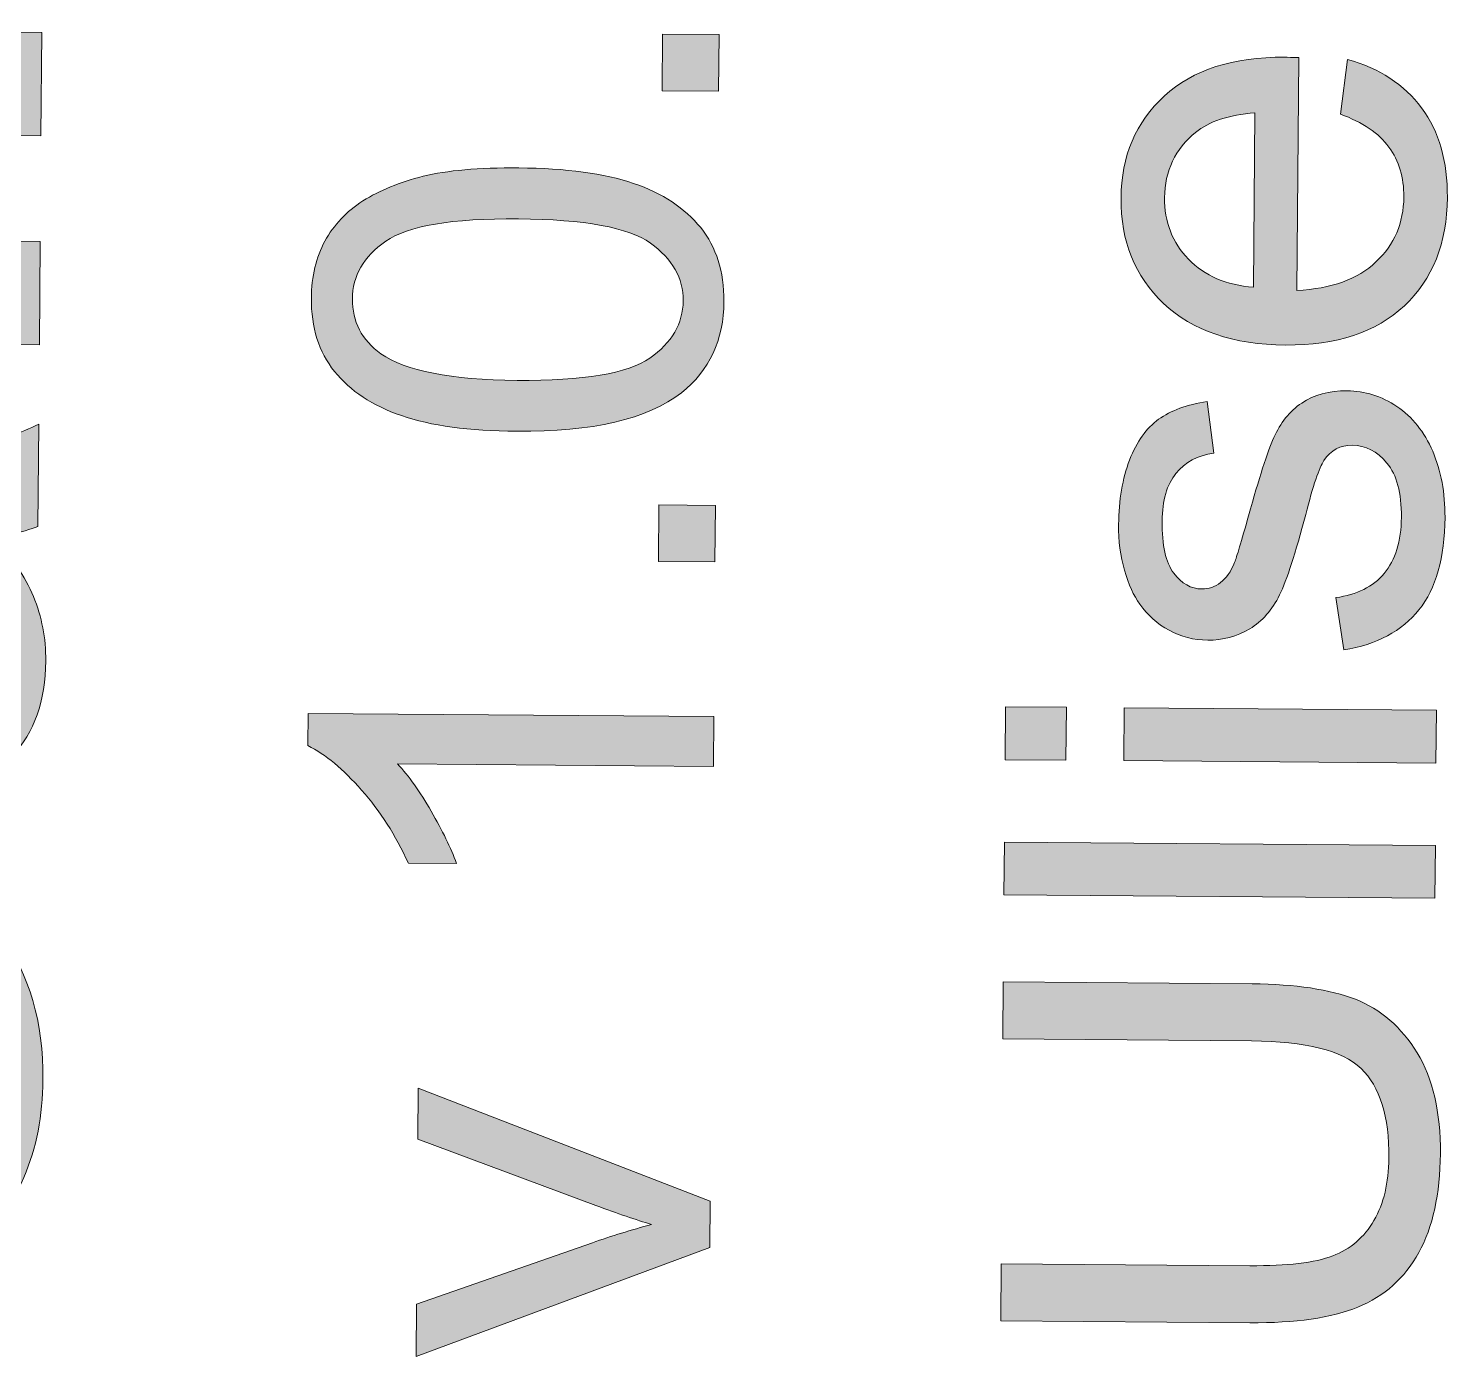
# Model space of a CAD drawing. Header units: inches. Extents: x -141 to 256, y 168 to 398.
# Drawn here: x 152.18 to 165.49, y 217.82 to 230.27 of the extents above; entities that cross this region are included whole.
import ezdxf

# ---------------------------------------------------------------- set-up
doc = ezdxf.new("R2010")
doc.units = ezdxf.units.IN
doc.header["$MEASUREMENT"] = 0
doc.layers.add('Capa 1', color=7, linetype='Continuous')

# ---------------------------------------------------------------- blocks, each defined once
blk = doc.blocks.new('block 21')
at = {"layer": 'Capa 1', "true_color": 0x575756}
h = blk.add_hatch(color=251, dxfattribs=at)
h.dxf.hatch_style = 2
h.paths.add_polyline_path([(152.298, 229.264), (148.639, 229.292), (148.647, 230.26), (152.305, 230.232)])
h.paths.add_polyline_path([(148.143, 229.296), (147.247, 229.303), (147.255, 230.271), (148.15, 230.264)])
h = blk.add_hatch(color=251, dxfattribs=at)
h.dxf.hatch_style = 2
h.paths.add_polyline_path([(158.651, 229.682), (158.122, 229.686), (158.126, 230.216), (158.655, 230.212)])
h = blk.add_hatch(color=251, dxfattribs=at)
h.dxf.hatch_style = 2
edge = h.paths.add_edge_path()
edge.add_spline(control_points=[(164.481, 229.467), (164.481, 229.467), (164.547, 229.979), (164.547, 229.979), (164.847, 229.896), (165.077, 229.745), (165.242, 229.525), (165.405, 229.305), (165.486, 229.025), (165.483, 228.685), (165.48, 228.257), (165.345, 227.919), (165.08, 227.67), (164.815, 227.421), (164.443, 227.298), (163.967, 227.302), (163.475, 227.306), (163.094, 227.436), (162.823, 227.691), (162.554, 227.947), (162.42, 228.277), (162.424, 228.681), (162.426, 229.072), (162.562, 229.391), (162.83, 229.637), (163.099, 229.883), (163.475, 230.004), (163.958, 230.001), (163.987, 230), (164.031, 229.999), (164.09, 229.997), (164.09, 229.997), (164.073, 227.814), (164.073, 227.814), (164.395, 227.83), (164.642, 227.919), (164.814, 228.081), (164.986, 228.243), (165.073, 228.447), (165.075, 228.691), (165.076, 228.873), (165.03, 229.029), (164.935, 229.158), (164.841, 229.287), (164.689, 229.39), (164.481, 229.467)], knot_values=[0, 0, 0, 0, 1, 1, 1, 2, 2, 2, 3, 3, 3, 4, 4, 4, 5, 5, 5, 6, 6, 6, 7, 7, 7, 8, 8, 8, 9, 9, 9, 10, 10, 10, 11, 11, 11, 12, 12, 12, 13, 13, 13, 14, 14, 14, 15, 15, 15, 15], degree=3, periodic=1)
edge = h.paths.add_edge_path()
edge.add_spline(control_points=[(163.666, 227.845), (163.666, 227.845), (163.679, 229.479), (163.679, 229.479), (163.433, 229.459), (163.247, 229.398), (163.123, 229.296), (162.931, 229.139), (162.834, 228.935), (162.832, 228.684), (162.83, 228.456), (162.905, 228.264), (163.056, 228.107), (163.208, 227.951), (163.411, 227.863), (163.666, 227.845)], knot_values=[0, 0, 0, 0, 1, 1, 1, 2, 2, 2, 3, 3, 3, 4, 4, 4, 5, 5, 5, 5], degree=3, periodic=1)
h = blk.add_hatch(color=251, dxfattribs=at)
h.dxf.hatch_style = 2
edge = h.paths.add_edge_path()
edge.add_spline(control_points=[(156.759, 226.493), (156.311, 226.496), (155.951, 226.545), (155.678, 226.64), (155.407, 226.733), (155.197, 226.872), (155.05, 227.055), (154.903, 227.237), (154.831, 227.467), (154.833, 227.742), (154.834, 227.945), (154.877, 228.123), (154.96, 228.276), (155.043, 228.429), (155.162, 228.555), (155.317, 228.653), (155.472, 228.752), (155.66, 228.829), (155.882, 228.884), (156.103, 228.939), (156.402, 228.966), (156.778, 228.963), (157.222, 228.959), (157.58, 228.911), (157.853, 228.818), (158.126, 228.724), (158.335, 228.586), (158.483, 228.403), (158.63, 228.22), (158.703, 227.99), (158.701, 227.713), (158.699, 227.348), (158.565, 227.062), (158.302, 226.855), (157.984, 226.608), (157.47, 226.487), (156.759, 226.493)], knot_values=[0, 0, 0, 0, 1, 1, 1, 2, 2, 2, 3, 3, 3, 4, 4, 4, 5, 5, 5, 6, 6, 6, 7, 7, 7, 8, 8, 8, 9, 9, 9, 10, 10, 10, 11, 11, 11, 12, 12, 12, 12], degree=3, periodic=1)
edge = h.paths.add_edge_path()
edge.add_spline(control_points=[(156.762, 226.971), (157.384, 226.966), (157.799, 227.035), (158.006, 227.18), (158.213, 227.323), (158.317, 227.502), (158.319, 227.716), (158.32, 227.929), (158.218, 228.11), (158.012, 228.257), (157.807, 228.404), (157.394, 228.48), (156.774, 228.485), (156.15, 228.49), (155.736, 228.419), (155.53, 228.275), (155.324, 228.132), (155.219, 227.951), (155.218, 227.734), (155.216, 227.521), (155.306, 227.349), (155.485, 227.221), (155.715, 227.059), (156.14, 226.976), (156.762, 226.971)], knot_values=[0, 0, 0, 0, 1, 1, 1, 2, 2, 2, 3, 3, 3, 4, 4, 4, 5, 5, 5, 6, 6, 6, 7, 7, 7, 8, 8, 8, 8], degree=3, periodic=1)
h = blk.add_hatch(color=251, dxfattribs=at)
h.dxf.hatch_style = 2
h.paths.add_polyline_path([(152.283, 227.304), (147.233, 227.342), (147.24, 228.31), (152.29, 228.272)])
h = blk.add_hatch(color=251, dxfattribs=at)
h.dxf.hatch_style = 2
edge = h.paths.add_edge_path()
edge.add_spline(control_points=[(164.511, 224.443), (164.511, 224.443), (164.437, 224.934), (164.437, 224.934), (164.635, 224.96), (164.785, 225.036), (164.891, 225.161), (164.997, 225.286), (165.051, 225.462), (165.052, 225.687), (165.054, 225.915), (165.009, 226.085), (164.917, 226.195), (164.825, 226.307), (164.717, 226.362), (164.592, 226.363), (164.48, 226.364), (164.391, 226.316), (164.326, 226.22), (164.282, 226.152), (164.224, 225.983), (164.155, 225.714), (164.06, 225.35), (163.978, 225.099), (163.91, 224.959), (163.842, 224.819), (163.748, 224.713), (163.63, 224.641), (163.51, 224.57), (163.379, 224.534), (163.236, 224.535), (163.106, 224.536), (162.985, 224.567), (162.874, 224.628), (162.764, 224.688), (162.672, 224.77), (162.599, 224.874), (162.542, 224.951), (162.495, 225.057), (162.457, 225.19), (162.418, 225.324), (162.399, 225.467), (162.401, 225.619), (162.402, 225.849), (162.437, 226.05), (162.504, 226.224), (162.572, 226.397), (162.662, 226.524), (162.776, 226.606), (162.89, 226.687), (163.041, 226.743), (163.231, 226.773), (163.231, 226.773), (163.293, 226.288), (163.293, 226.288), (163.142, 226.267), (163.024, 226.204), (162.939, 226.099), (162.854, 225.994), (162.81, 225.845), (162.809, 225.652), (162.807, 225.424), (162.843, 225.261), (162.918, 225.164), (162.993, 225.065), (163.08, 225.016), (163.182, 225.015), (163.246, 225.015), (163.304, 225.034), (163.356, 225.075), (163.409, 225.114), (163.454, 225.177), (163.489, 225.264), (163.508, 225.313), (163.551, 225.459), (163.62, 225.701), (163.716, 226.051), (163.795, 226.296), (163.856, 226.434), (163.916, 226.572), (164.004, 226.68), (164.118, 226.758), (164.233, 226.836), (164.374, 226.875), (164.543, 226.874), (164.709, 226.872), (164.864, 226.823), (165.01, 226.726), (165.155, 226.628), (165.267, 226.488), (165.346, 226.306), (165.424, 226.123), (165.462, 225.917), (165.461, 225.687), (165.458, 225.307), (165.377, 225.018), (165.217, 224.82), (165.057, 224.621), (164.822, 224.495), (164.511, 224.443)], knot_values=[0, 0, 0, 0, 1, 1, 1, 2, 2, 2, 3, 3, 3, 4, 4, 4, 5, 5, 5, 6, 6, 6, 7, 7, 7, 8, 8, 8, 9, 9, 9, 10, 10, 10, 11, 11, 11, 12, 12, 12, 13, 13, 13, 14, 14, 14, 15, 15, 15, 16, 16, 16, 17, 17, 17, 18, 18, 18, 19, 19, 19, 20, 20, 20, 21, 21, 21, 22, 22, 22, 23, 23, 23, 24, 24, 24, 25, 25, 25, 26, 26, 26, 27, 27, 27, 28, 28, 28, 29, 29, 29, 30, 30, 30, 31, 31, 31, 32, 32, 32, 33, 33, 33, 33], degree=3, periodic=1)
h = blk.add_hatch(color=251, dxfattribs=at)
h.dxf.hatch_style = 2
edge = h.paths.add_edge_path()
edge.add_spline(control_points=[(149.716, 224.123), (149.716, 224.123), (149.551, 223.246), (149.551, 223.246), (149.198, 223.347), (148.937, 223.519), (148.769, 223.761), (148.601, 224.004), (148.519, 224.363), (148.523, 224.838), (148.526, 225.27), (148.579, 225.591), (148.683, 225.802), (148.787, 226.012), (148.918, 226.16), (149.076, 226.245), (149.234, 226.33), (149.523, 226.37), (149.943, 226.368), (149.943, 226.368), (151.073, 226.348), (151.073, 226.348), (151.395, 226.346), (151.632, 226.36), (151.785, 226.39), (151.938, 226.419), (152.102, 226.476), (152.277, 226.56), (152.277, 226.56), (152.27, 225.602), (152.27, 225.602), (152.206, 225.578), (152.11, 225.547), (151.983, 225.511), (151.926, 225.496), (151.888, 225.485), (151.869, 225.478), (152.029, 225.311), (152.148, 225.133), (152.227, 224.944), (152.306, 224.755), (152.345, 224.554), (152.343, 224.34), (152.34, 223.964), (152.235, 223.668), (152.029, 223.452), (151.823, 223.237), (151.565, 223.13), (151.252, 223.133), (151.045, 223.134), (150.861, 223.185), (150.7, 223.285), (150.539, 223.385), (150.416, 223.524), (150.332, 223.703), (150.247, 223.881), (150.173, 224.139), (150.112, 224.475), (150.03, 224.928), (149.953, 225.242), (149.881, 225.417), (149.881, 225.417), (149.785, 225.417), (149.785, 225.417), (149.599, 225.419), (149.466, 225.374), (149.386, 225.283), (149.306, 225.191), (149.265, 225.018), (149.263, 224.763), (149.262, 224.591), (149.295, 224.456), (149.362, 224.359), (149.428, 224.263), (149.546, 224.184), (149.716, 224.123)], knot_values=[0, 0, 0, 0, 1, 1, 1, 2, 2, 2, 3, 3, 3, 4, 4, 4, 5, 5, 5, 6, 6, 6, 7, 7, 7, 8, 8, 8, 9, 9, 9, 10, 10, 10, 11, 11, 11, 12, 12, 12, 13, 13, 13, 14, 14, 14, 15, 15, 15, 16, 16, 16, 17, 17, 17, 18, 18, 18, 19, 19, 19, 20, 20, 20, 21, 21, 21, 22, 22, 22, 23, 23, 23, 24, 24, 24, 25, 25, 25, 25], degree=3, periodic=1)
edge = h.paths.add_edge_path()
edge.add_spline(control_points=[(150.511, 225.412), (150.552, 225.288), (150.6, 225.091), (150.655, 224.822), (150.711, 224.553), (150.765, 224.377), (150.819, 224.293), (150.908, 224.166), (151.021, 224.102), (151.159, 224.101), (151.295, 224.101), (151.412, 224.15), (151.512, 224.25), (151.612, 224.35), (151.662, 224.478), (151.663, 224.635), (151.664, 224.809), (151.609, 224.976), (151.495, 225.136), (151.408, 225.253), (151.302, 225.331), (151.176, 225.369), (151.094, 225.395), (150.937, 225.409), (150.705, 225.411), (150.705, 225.411), (150.511, 225.412), (150.511, 225.412)], knot_values=[0, 0, 0, 0, 1, 1, 1, 2, 2, 2, 3, 3, 3, 4, 4, 4, 5, 5, 5, 6, 6, 6, 7, 7, 7, 8, 8, 8, 9, 9, 9, 9], degree=3, periodic=1)
h = blk.add_hatch(color=251, dxfattribs=at)
h.dxf.hatch_style = 2
h.paths.add_polyline_path([(158.617, 225.269), (158.088, 225.274), (158.092, 225.803), (158.622, 225.799)])
h = blk.add_hatch(color=251, dxfattribs=at)
h.dxf.hatch_style = 2
edge = h.paths.add_edge_path()
edge.add_spline(control_points=[(158.607, 223.818), (158.607, 223.818), (158.603, 223.352), (158.603, 223.352), (158.603, 223.352), (155.64, 223.375), (155.64, 223.375), (155.746, 223.262), (155.851, 223.115), (155.956, 222.932), (156.062, 222.749), (156.141, 222.586), (156.193, 222.441), (156.193, 222.441), (155.743, 222.444), (155.743, 222.444), (155.623, 222.705), (155.477, 222.934), (155.304, 223.129), (155.132, 223.325), (154.964, 223.464), (154.801, 223.546), (154.801, 223.546), (154.803, 223.846), (154.803, 223.846), (154.803, 223.846), (158.607, 223.818), (158.607, 223.818)], knot_values=[0, 0, 0, 0, 1, 1, 1, 2, 2, 2, 3, 3, 3, 4, 4, 4, 5, 5, 5, 6, 6, 6, 7, 7, 7, 8, 8, 8, 9, 9, 9, 9], degree=3, periodic=1)
h = blk.add_hatch(color=251, dxfattribs=at)
h.dxf.hatch_style = 2
h.paths.add_polyline_path([(165.376, 223.383), (162.449, 223.406), (162.453, 223.902), (165.38, 223.879)])
h.paths.add_polyline_path([(161.906, 223.41), (161.337, 223.414), (161.34, 223.91), (161.911, 223.906)])
h = blk.add_hatch(color=251, dxfattribs=at)
h.dxf.hatch_style = 2
h.paths.add_polyline_path([(165.367, 222.115), (161.326, 222.146), (161.33, 222.642), (165.371, 222.611)])
h = blk.add_hatch(color=251, dxfattribs=at)
h.dxf.hatch_style = 2
edge = h.paths.add_edge_path()
edge.add_spline(control_points=[(150.382, 221.537), (150.382, 221.537), (150.703, 222.524), (150.703, 222.524), (151.253, 222.368), (151.661, 222.113), (151.925, 221.758), (152.19, 221.403), (152.32, 220.955), (152.317, 220.413), (152.312, 219.742), (152.078, 219.193), (151.617, 218.764), (151.155, 218.336), (150.527, 218.125), (149.733, 218.131), (148.892, 218.137), (148.241, 218.36), (147.779, 218.797), (147.317, 219.235), (147.089, 219.807), (147.095, 220.515), (147.099, 221.132), (147.286, 221.633), (147.654, 222.016), (147.871, 222.244), (148.183, 222.414), (148.588, 222.526), (148.588, 222.526), (148.822, 221.514), (148.822, 221.514), (148.559, 221.457), (148.351, 221.333), (148.199, 221.146), (148.046, 220.957), (147.968, 220.728), (147.966, 220.457), (147.963, 220.082), (148.095, 219.778), (148.362, 219.542), (148.629, 219.307), (149.064, 219.187), (149.665, 219.183), (150.304, 219.178), (150.759, 219.289), (151.032, 219.517), (151.304, 219.744), (151.442, 220.042), (151.445, 220.409), (151.447, 220.68), (151.363, 220.914), (151.192, 221.111), (151.021, 221.307), (150.751, 221.45), (150.382, 221.537)], knot_values=[0, 0, 0, 0, 1, 1, 1, 2, 2, 2, 3, 3, 3, 4, 4, 4, 5, 5, 5, 6, 6, 6, 7, 7, 7, 8, 8, 8, 9, 9, 9, 10, 10, 10, 11, 11, 11, 12, 12, 12, 13, 13, 13, 14, 14, 14, 15, 15, 15, 16, 16, 16, 17, 17, 17, 18, 18, 18, 18], degree=3, periodic=1)
h = blk.add_hatch(color=251, dxfattribs=at)
h.dxf.hatch_style = 2
edge = h.paths.add_edge_path()
edge.add_spline(control_points=[(161.316, 220.796), (161.316, 220.796), (161.32, 221.331), (161.32, 221.331), (161.32, 221.331), (163.654, 221.313), (163.654, 221.313), (164.06, 221.309), (164.383, 221.261), (164.621, 221.168), (164.859, 221.074), (165.052, 220.907), (165.2, 220.666), (165.348, 220.425), (165.42, 220.11), (165.418, 219.72), (165.414, 219.342), (165.347, 219.032), (165.215, 218.793), (165.082, 218.553), (164.892, 218.383), (164.645, 218.282), (164.397, 218.18), (164.059, 218.132), (163.63, 218.135), (163.63, 218.135), (161.296, 218.153), (161.296, 218.153), (161.296, 218.153), (161.3, 218.688), (161.3, 218.688), (161.3, 218.688), (163.632, 218.67), (163.632, 218.67), (163.982, 218.667), (164.241, 218.698), (164.408, 218.762), (164.575, 218.826), (164.704, 218.937), (164.795, 219.095), (164.887, 219.253), (164.933, 219.447), (164.935, 219.677), (164.938, 220.07), (164.851, 220.351), (164.674, 220.519), (164.497, 220.688), (164.155, 220.774), (163.648, 220.778), (163.648, 220.778), (161.316, 220.796), (161.316, 220.796)], knot_values=[0, 0, 0, 0, 1, 1, 1, 2, 2, 2, 3, 3, 3, 4, 4, 4, 5, 5, 5, 6, 6, 6, 7, 7, 7, 8, 8, 8, 9, 9, 9, 10, 10, 10, 11, 11, 11, 12, 12, 12, 13, 13, 13, 14, 14, 14, 15, 15, 15, 16, 16, 16, 17, 17, 17, 17], degree=3, periodic=1)
h = blk.add_hatch(color=251, dxfattribs=at)
h.dxf.hatch_style = 2
edge = h.paths.add_edge_path()
edge.add_spline(control_points=[(158.568, 218.841), (158.568, 218.841), (155.817, 217.818), (155.817, 217.818), (155.817, 217.818), (155.82, 218.309), (155.82, 218.309), (155.82, 218.309), (157.468, 218.886), (157.468, 218.886), (157.646, 218.948), (157.831, 219.005), (158.022, 219.057), (157.878, 219.1), (157.704, 219.159), (157.501, 219.235), (157.501, 219.235), (155.832, 219.857), (155.832, 219.857), (155.832, 219.857), (155.835, 220.335), (155.835, 220.335), (155.835, 220.335), (158.571, 219.275), (158.571, 219.275), (158.571, 219.275), (158.568, 218.841), (158.568, 218.841)], knot_values=[0, 0, 0, 0, 1, 1, 1, 2, 2, 2, 3, 3, 3, 4, 4, 4, 5, 5, 5, 6, 6, 6, 7, 7, 7, 8, 8, 8, 9, 9, 9, 9], degree=3, periodic=1)
at = {"layer": 'Capa 1', "lineweight": 0}
for points in [[(152.298, 229.264), (148.639, 229.292), (148.647, 230.26), (152.305, 230.232), (152.298, 229.264)], [(158.651, 229.682), (158.122, 229.686), (158.126, 230.216), (158.655, 230.212), (158.651, 229.682)], [(152.283, 227.304), (147.233, 227.342), (147.24, 228.31), (152.29, 228.272), (152.283, 227.304)], [(158.617, 225.269), (158.088, 225.274), (158.092, 225.803), (158.622, 225.799), (158.617, 225.269)], [(161.906, 223.41), (161.337, 223.414), (161.34, 223.91), (161.911, 223.906), (161.906, 223.41)], [(165.376, 223.383), (162.449, 223.406), (162.453, 223.902), (165.38, 223.879), (165.376, 223.383)], [(165.367, 222.115), (161.326, 222.146), (161.33, 222.642), (165.371, 222.611), (165.367, 222.115)]]:
    blk.add_lwpolyline(points, dxfattribs=at)
for points, knots in [([(164.481, 229.467), (164.481, 229.467), (164.547, 229.979), (164.547, 229.979), (164.847, 229.896), (165.077, 229.745), (165.242, 229.525), (165.405, 229.305), (165.486, 229.025), (165.483, 228.685), (165.48, 228.257), (165.345, 227.919), (165.08, 227.67), (164.815, 227.421), (164.443, 227.298), (163.967, 227.302), (163.475, 227.306), (163.094, 227.436), (162.823, 227.691), (162.554, 227.947), (162.42, 228.277), (162.424, 228.681), (162.426, 229.072), (162.562, 229.391), (162.83, 229.637), (163.099, 229.883), (163.475, 230.004), (163.958, 230.001), (163.987, 230), (164.031, 229.999), (164.09, 229.997), (164.09, 229.997), (164.073, 227.814), (164.073, 227.814), (164.395, 227.83), (164.642, 227.919), (164.814, 228.081), (164.986, 228.243), (165.073, 228.447), (165.075, 228.691), (165.076, 228.873), (165.03, 229.029), (164.935, 229.158), (164.841, 229.287), (164.689, 229.39), (164.481, 229.467)], [0, 0, 0, 0, 1, 1, 1, 2, 2, 2, 3, 3, 3, 4, 4, 4, 5, 5, 5, 6, 6, 6, 7, 7, 7, 8, 8, 8, 9, 9, 9, 10, 10, 10, 11, 11, 11, 12, 12, 12, 13, 13, 13, 14, 14, 14, 15, 15, 15, 15]), ([(163.666, 227.845), (163.666, 227.845), (163.679, 229.479), (163.679, 229.479), (163.433, 229.459), (163.247, 229.398), (163.123, 229.296), (162.931, 229.139), (162.834, 228.935), (162.832, 228.684), (162.83, 228.456), (162.905, 228.264), (163.056, 228.107), (163.208, 227.951), (163.411, 227.863), (163.666, 227.845)], [0, 0, 0, 0, 1, 1, 1, 2, 2, 2, 3, 3, 3, 4, 4, 4, 5, 5, 5, 5]), ([(156.759, 226.493), (156.311, 226.496), (155.951, 226.545), (155.678, 226.64), (155.407, 226.733), (155.197, 226.872), (155.05, 227.055), (154.903, 227.237), (154.831, 227.467), (154.833, 227.742), (154.834, 227.945), (154.877, 228.123), (154.96, 228.276), (155.043, 228.429), (155.162, 228.555), (155.317, 228.653), (155.472, 228.752), (155.66, 228.829), (155.882, 228.884), (156.103, 228.939), (156.402, 228.966), (156.778, 228.963), (157.222, 228.959), (157.58, 228.911), (157.853, 228.818), (158.126, 228.724), (158.335, 228.586), (158.483, 228.403), (158.63, 228.22), (158.703, 227.99), (158.701, 227.713), (158.699, 227.348), (158.565, 227.062), (158.302, 226.855), (157.984, 226.608), (157.47, 226.487), (156.759, 226.493)], [0, 0, 0, 0, 1, 1, 1, 2, 2, 2, 3, 3, 3, 4, 4, 4, 5, 5, 5, 6, 6, 6, 7, 7, 7, 8, 8, 8, 9, 9, 9, 10, 10, 10, 11, 11, 11, 12, 12, 12, 12]), ([(156.762, 226.971), (157.384, 226.966), (157.799, 227.035), (158.006, 227.18), (158.213, 227.323), (158.317, 227.502), (158.319, 227.716), (158.32, 227.929), (158.218, 228.11), (158.012, 228.257), (157.807, 228.404), (157.394, 228.48), (156.774, 228.485), (156.15, 228.49), (155.736, 228.419), (155.53, 228.275), (155.324, 228.132), (155.219, 227.951), (155.218, 227.734), (155.216, 227.521), (155.306, 227.349), (155.485, 227.221), (155.715, 227.059), (156.14, 226.976), (156.762, 226.971)], [0, 0, 0, 0, 1, 1, 1, 2, 2, 2, 3, 3, 3, 4, 4, 4, 5, 5, 5, 6, 6, 6, 7, 7, 7, 8, 8, 8, 8]), ([(164.511, 224.443), (164.511, 224.443), (164.437, 224.934), (164.437, 224.934), (164.635, 224.96), (164.785, 225.036), (164.891, 225.161), (164.997, 225.286), (165.051, 225.462), (165.052, 225.687), (165.054, 225.915), (165.009, 226.085), (164.917, 226.195), (164.825, 226.307), (164.717, 226.362), (164.592, 226.363), (164.48, 226.364), (164.391, 226.316), (164.326, 226.22), (164.282, 226.152), (164.224, 225.983), (164.155, 225.714), (164.06, 225.35), (163.978, 225.099), (163.91, 224.959), (163.842, 224.819), (163.748, 224.713), (163.63, 224.641), (163.51, 224.57), (163.379, 224.534), (163.236, 224.535), (163.106, 224.536), (162.985, 224.567), (162.874, 224.628), (162.764, 224.688), (162.672, 224.77), (162.599, 224.874), (162.542, 224.951), (162.495, 225.057), (162.457, 225.19), (162.418, 225.324), (162.399, 225.467), (162.401, 225.619), (162.402, 225.849), (162.437, 226.05), (162.504, 226.224), (162.572, 226.397), (162.662, 226.524), (162.776, 226.606), (162.89, 226.687), (163.041, 226.743), (163.231, 226.773), (163.231, 226.773), (163.293, 226.288), (163.293, 226.288), (163.142, 226.267), (163.024, 226.204), (162.939, 226.099), (162.854, 225.994), (162.81, 225.845), (162.809, 225.652), (162.807, 225.424), (162.843, 225.261), (162.918, 225.164), (162.993, 225.065), (163.08, 225.016), (163.182, 225.015), (163.246, 225.015), (163.304, 225.034), (163.356, 225.075), (163.409, 225.114), (163.454, 225.177), (163.489, 225.264), (163.508, 225.313), (163.551, 225.459), (163.62, 225.701), (163.716, 226.051), (163.795, 226.296), (163.856, 226.434), (163.916, 226.572), (164.004, 226.68), (164.118, 226.758), (164.233, 226.836), (164.374, 226.875), (164.543, 226.874), (164.709, 226.872), (164.864, 226.823), (165.01, 226.726), (165.155, 226.628), (165.267, 226.488), (165.346, 226.306), (165.424, 226.123), (165.462, 225.917), (165.461, 225.687), (165.458, 225.307), (165.377, 225.018), (165.217, 224.82), (165.057, 224.621), (164.822, 224.495), (164.511, 224.443)], [0, 0, 0, 0, 1, 1, 1, 2, 2, 2, 3, 3, 3, 4, 4, 4, 5, 5, 5, 6, 6, 6, 7, 7, 7, 8, 8, 8, 9, 9, 9, 10, 10, 10, 11, 11, 11, 12, 12, 12, 13, 13, 13, 14, 14, 14, 15, 15, 15, 16, 16, 16, 17, 17, 17, 18, 18, 18, 19, 19, 19, 20, 20, 20, 21, 21, 21, 22, 22, 22, 23, 23, 23, 24, 24, 24, 25, 25, 25, 26, 26, 26, 27, 27, 27, 28, 28, 28, 29, 29, 29, 30, 30, 30, 31, 31, 31, 32, 32, 32, 33, 33, 33, 33]), ([(149.716, 224.123), (149.716, 224.123), (149.551, 223.246), (149.551, 223.246), (149.198, 223.347), (148.937, 223.519), (148.769, 223.761), (148.601, 224.004), (148.519, 224.363), (148.523, 224.838), (148.526, 225.27), (148.579, 225.591), (148.683, 225.802), (148.787, 226.012), (148.918, 226.16), (149.076, 226.245), (149.234, 226.33), (149.523, 226.37), (149.943, 226.368), (149.943, 226.368), (151.073, 226.348), (151.073, 226.348), (151.395, 226.346), (151.632, 226.36), (151.785, 226.39), (151.938, 226.419), (152.102, 226.476), (152.277, 226.56), (152.277, 226.56), (152.27, 225.602), (152.27, 225.602), (152.206, 225.578), (152.11, 225.547), (151.983, 225.511), (151.926, 225.496), (151.888, 225.485), (151.869, 225.478), (152.029, 225.311), (152.148, 225.133), (152.227, 224.944), (152.306, 224.755), (152.345, 224.554), (152.343, 224.34), (152.34, 223.964), (152.235, 223.668), (152.029, 223.452), (151.823, 223.237), (151.565, 223.13), (151.252, 223.133), (151.045, 223.134), (150.861, 223.185), (150.7, 223.285), (150.539, 223.385), (150.416, 223.524), (150.332, 223.703), (150.247, 223.881), (150.173, 224.139), (150.112, 224.475), (150.03, 224.928), (149.953, 225.242), (149.881, 225.417), (149.881, 225.417), (149.785, 225.417), (149.785, 225.417), (149.599, 225.419), (149.466, 225.374), (149.386, 225.283), (149.306, 225.191), (149.265, 225.018), (149.263, 224.763), (149.262, 224.591), (149.295, 224.456), (149.362, 224.359), (149.428, 224.263), (149.546, 224.184), (149.716, 224.123)], [0, 0, 0, 0, 1, 1, 1, 2, 2, 2, 3, 3, 3, 4, 4, 4, 5, 5, 5, 6, 6, 6, 7, 7, 7, 8, 8, 8, 9, 9, 9, 10, 10, 10, 11, 11, 11, 12, 12, 12, 13, 13, 13, 14, 14, 14, 15, 15, 15, 16, 16, 16, 17, 17, 17, 18, 18, 18, 19, 19, 19, 20, 20, 20, 21, 21, 21, 22, 22, 22, 23, 23, 23, 24, 24, 24, 25, 25, 25, 25]), ([(158.607, 223.818), (158.607, 223.818), (158.603, 223.352), (158.603, 223.352), (158.603, 223.352), (155.64, 223.375), (155.64, 223.375), (155.746, 223.262), (155.851, 223.115), (155.956, 222.932), (156.062, 222.749), (156.141, 222.586), (156.193, 222.441), (156.193, 222.441), (155.743, 222.444), (155.743, 222.444), (155.623, 222.705), (155.477, 222.934), (155.304, 223.129), (155.132, 223.325), (154.964, 223.464), (154.801, 223.546), (154.801, 223.546), (154.803, 223.846), (154.803, 223.846), (154.803, 223.846), (158.607, 223.818), (158.607, 223.818)], [0, 0, 0, 0, 1, 1, 1, 2, 2, 2, 3, 3, 3, 4, 4, 4, 5, 5, 5, 6, 6, 6, 7, 7, 7, 8, 8, 8, 9, 9, 9, 9]), ([(150.382, 221.537), (150.382, 221.537), (150.703, 222.524), (150.703, 222.524), (151.253, 222.368), (151.661, 222.113), (151.925, 221.758), (152.19, 221.403), (152.32, 220.955), (152.317, 220.413), (152.312, 219.742), (152.078, 219.193), (151.617, 218.764), (151.155, 218.336), (150.527, 218.125), (149.733, 218.131), (148.892, 218.137), (148.241, 218.36), (147.779, 218.797), (147.317, 219.235), (147.089, 219.807), (147.095, 220.515), (147.099, 221.132), (147.286, 221.633), (147.654, 222.016), (147.871, 222.244), (148.183, 222.414), (148.588, 222.526), (148.588, 222.526), (148.822, 221.514), (148.822, 221.514), (148.559, 221.457), (148.351, 221.333), (148.199, 221.146), (148.046, 220.957), (147.968, 220.728), (147.966, 220.457), (147.963, 220.082), (148.095, 219.778), (148.362, 219.542), (148.629, 219.307), (149.064, 219.187), (149.665, 219.183), (150.304, 219.178), (150.759, 219.289), (151.032, 219.517), (151.304, 219.744), (151.442, 220.042), (151.445, 220.409), (151.447, 220.68), (151.363, 220.914), (151.192, 221.111), (151.021, 221.307), (150.751, 221.45), (150.382, 221.537)], [0, 0, 0, 0, 1, 1, 1, 2, 2, 2, 3, 3, 3, 4, 4, 4, 5, 5, 5, 6, 6, 6, 7, 7, 7, 8, 8, 8, 9, 9, 9, 10, 10, 10, 11, 11, 11, 12, 12, 12, 13, 13, 13, 14, 14, 14, 15, 15, 15, 16, 16, 16, 17, 17, 17, 18, 18, 18, 18]), ([(161.316, 220.796), (161.316, 220.796), (161.32, 221.331), (161.32, 221.331), (161.32, 221.331), (163.654, 221.313), (163.654, 221.313), (164.06, 221.309), (164.383, 221.261), (164.621, 221.168), (164.859, 221.074), (165.052, 220.907), (165.2, 220.666), (165.348, 220.425), (165.42, 220.11), (165.418, 219.72), (165.414, 219.342), (165.347, 219.032), (165.215, 218.793), (165.082, 218.553), (164.892, 218.383), (164.645, 218.282), (164.397, 218.18), (164.059, 218.132), (163.63, 218.135), (163.63, 218.135), (161.296, 218.153), (161.296, 218.153), (161.296, 218.153), (161.3, 218.688), (161.3, 218.688), (161.3, 218.688), (163.632, 218.67), (163.632, 218.67), (163.982, 218.667), (164.241, 218.698), (164.408, 218.762), (164.575, 218.826), (164.704, 218.937), (164.795, 219.095), (164.887, 219.253), (164.933, 219.447), (164.935, 219.677), (164.938, 220.07), (164.851, 220.351), (164.674, 220.519), (164.497, 220.688), (164.155, 220.774), (163.648, 220.778), (163.648, 220.778), (161.316, 220.796), (161.316, 220.796)], [0, 0, 0, 0, 1, 1, 1, 2, 2, 2, 3, 3, 3, 4, 4, 4, 5, 5, 5, 6, 6, 6, 7, 7, 7, 8, 8, 8, 9, 9, 9, 10, 10, 10, 11, 11, 11, 12, 12, 12, 13, 13, 13, 14, 14, 14, 15, 15, 15, 16, 16, 16, 17, 17, 17, 17]), ([(158.568, 218.841), (158.568, 218.841), (155.817, 217.818), (155.817, 217.818), (155.817, 217.818), (155.82, 218.309), (155.82, 218.309), (155.82, 218.309), (157.468, 218.886), (157.468, 218.886), (157.646, 218.948), (157.831, 219.005), (158.022, 219.057), (157.878, 219.1), (157.704, 219.159), (157.501, 219.235), (157.501, 219.235), (155.832, 219.857), (155.832, 219.857), (155.832, 219.857), (155.835, 220.335), (155.835, 220.335), (155.835, 220.335), (158.571, 219.275), (158.571, 219.275), (158.571, 219.275), (158.568, 218.841), (158.568, 218.841)], [0, 0, 0, 0, 1, 1, 1, 2, 2, 2, 3, 3, 3, 4, 4, 4, 5, 5, 5, 6, 6, 6, 7, 7, 7, 8, 8, 8, 9, 9, 9, 9])]:
    blk.add_open_spline(points, degree=3, knots=knots, dxfattribs=at)

msp = doc.modelspace()

# ---------------------------------------------------------------- block references
at = {"layer": 'Capa 1'}
msp.add_blockref('block 21', (0, 0), dxfattribs=at)

doc.saveas('drawing.dxf')
